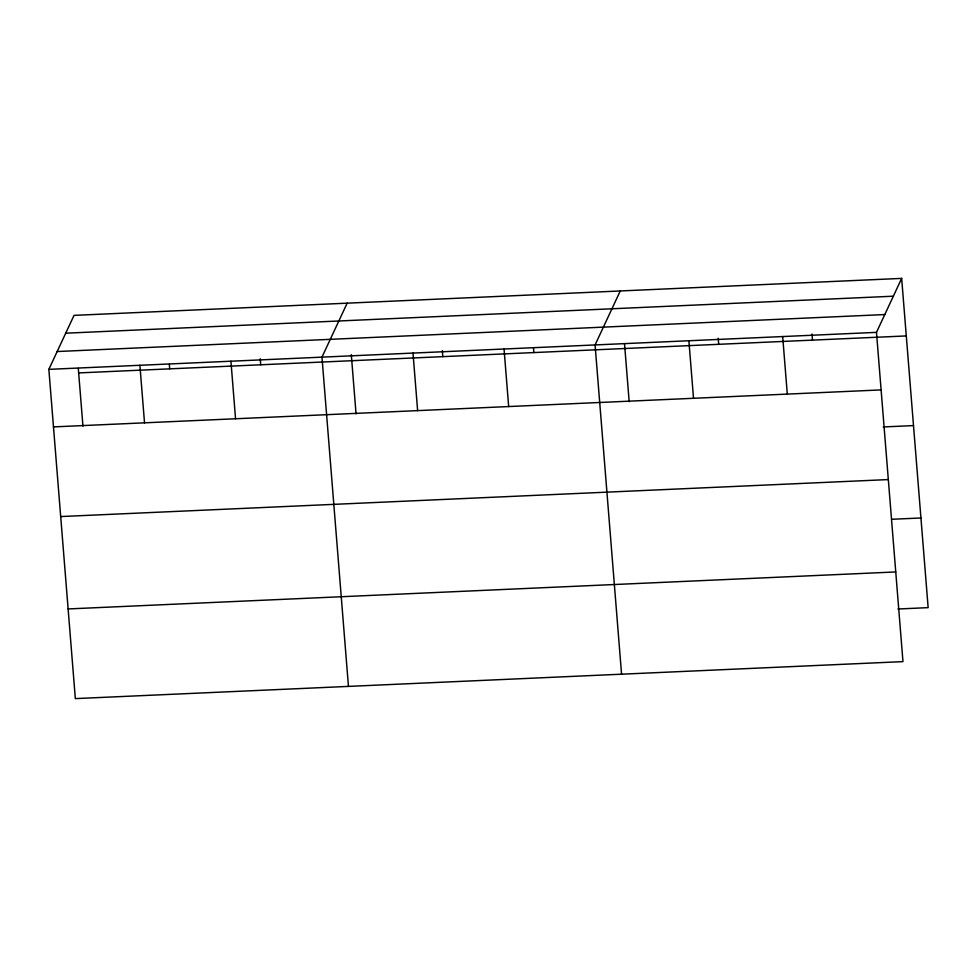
<?xml version="1.0" encoding="UTF-8"?>
<svg xmlns="http://www.w3.org/2000/svg" width="977" height="977" viewBox="0 0 977 977"><rect width="100%" height="100%" fill="white"/><g stroke="black" fill="none" stroke-linecap="round" stroke-linejoin="round"><path stroke-width="1.47" d="M901.661 278.396L876.479 332.363L902.968 661.624L75.339 698.604L48.85 369.355L74.032 315.376L901.661 278.396L928.15 607.645L897.887 609.001M347.153 303.175L321.97 357.142L348.459 686.404M620.261 290.963L595.078 344.942L621.567 674.191M65.728 333.194L893.344 296.202M57.167 351.537L884.783 314.557M48.85 369.355L876.479 332.363M78.661 372.921L906.29 335.929M53.479 426.9L881.107 389.908M883.245 426.949L913.507 425.593M60.696 516.564L888.313 479.573M892.196 519.263L920.932 517.981M68.121 608.94L895.75 571.948M812.009 334.061L812.485 340.118M782.675 336.552L787.303 394.097M718.205 338.262L718.693 344.319M688.883 340.753L693.511 398.286M624.535 343.965L629.176 401.706M533.491 348.032L533.857 352.575M504.047 349.009L508.675 406.554M442.337 350.584L442.813 356.642M413.002 353.076L417.631 410.621M351.293 354.663L356.055 413.906M260.248 358.73L260.737 364.787M230.926 361.221L235.555 418.754M169.339 364.311L169.705 368.854M139.894 365.288L144.523 422.821M78.294 368.378L82.947 426.119"/></g></svg>
